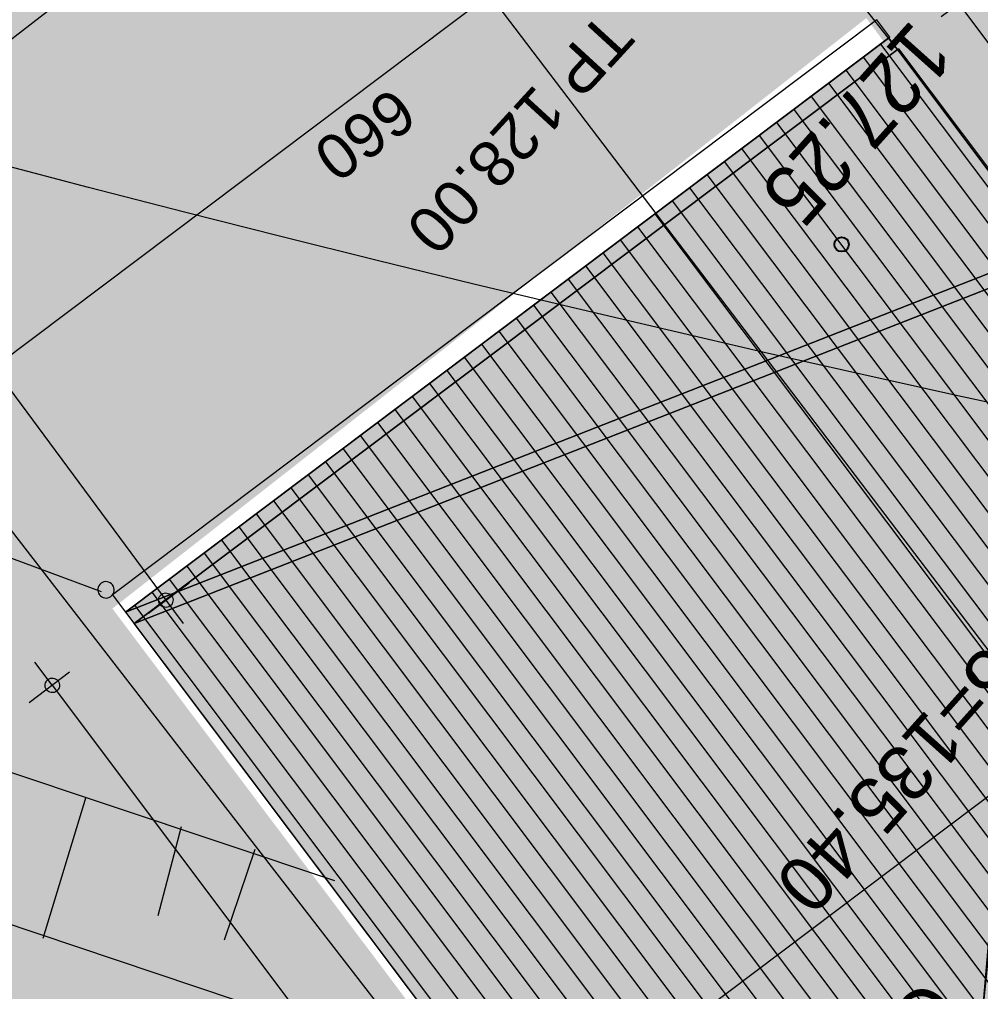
# Model space of a CAD drawing. Header units: metres. Extents: x -2858 to 512, y -1995 to 1252.
# Drawn here: x -535.87 to -529.23, y 381.16 to 387.87 of the extents above; entities that cross this region are included whole.
import ezdxf
from ezdxf.enums import TextEntityAlignment as Align
from ezdxf.lldxf.tags import DXFTag

# ---------------------------------------------------------------- set-up
doc = ezdxf.new("R2010")
doc.units = ezdxf.units.M
doc.header["$PDMODE"] = 33
doc.header["$PDSIZE"] = 0.1
for name, color, linetype in [('Calque commun', 7, 'Continuous'), ('Calque14', 7, 'Continuous'), ('Calque15', 7, 'Continuous'), ('Textes', 7, 'Continuous')]:
    doc.layers.add(name, color=color, linetype=linetype)
doc.styles.add('Arial12', font='arial.ttf', dxfattribs={"width": 0.9, "height": 0.41584})
doc.styles.add('Arial18', font='arial.ttf', dxfattribs={"height": 0.309252})
doc.styles.add('Arial22', font='arial.ttf', dxfattribs={"height": 0.966411})
doc.styles.add('Arial26', font='arial.ttf', dxfattribs={"height": 0.202684})
doc.styles.add('Arial9', font='arial.ttf', dxfattribs={"height": 0.316674})
tags = doc.linetypes.add('DASHDOT2', pattern=[0.5, 0.25, -0.125, 0, -0.125]).pattern_tags.tags
tags[10:11] = [DXFTag(74, 4), DXFTag(75, 0), DXFTag(340, '0'), DXFTag(46, 1.0), DXFTag(50, 0.0), DXFTag(44, 0.0), DXFTag(45, 0.0)]
tags[8:9] = [DXFTag(74, 4), DXFTag(75, 0), DXFTag(340, '0'), DXFTag(46, 1.0), DXFTag(50, 0.0), DXFTag(44, 0.0), DXFTag(45, 0.0)]
tags[6:7] = [DXFTag(74, 4), DXFTag(75, 0), DXFTag(340, '0'), DXFTag(46, 1.0), DXFTag(50, 0.0), DXFTag(44, 0.0), DXFTag(45, 0.0)]
tags[4:5] = [DXFTag(74, 4), DXFTag(75, 0), DXFTag(340, '0'), DXFTag(46, 1.0), DXFTag(50, 0.0), DXFTag(44, 0.0), DXFTag(45, 0.0)]
tags = doc.linetypes.add('HIDDEN', pattern=[0.375, 0.25, -0.125]).pattern_tags.tags
tags[6:7] = [DXFTag(74, 4), DXFTag(75, 0), DXFTag(340, '0'), DXFTag(46, 1.0), DXFTag(50, 0.0), DXFTag(44, 0.0), DXFTag(45, 0.0)]
tags[4:5] = [DXFTag(74, 4), DXFTag(75, 0), DXFTag(340, '0'), DXFTag(46, 1.0), DXFTag(50, 0.0), DXFTag(44, 0.0), DXFTag(45, 0.0)]
tags = doc.linetypes.add('HIDDENX2', pattern=[0.75, 0.5, -0.25]).pattern_tags.tags
tags[6:7] = [DXFTag(74, 4), DXFTag(75, 0), DXFTag(340, '0'), DXFTag(46, 1.0), DXFTag(50, 0.0), DXFTag(44, 0.0), DXFTag(45, 0.0)]
tags[4:5] = [DXFTag(74, 4), DXFTag(75, 0), DXFTag(340, '0'), DXFTag(46, 1.0), DXFTag(50, 0.0), DXFTag(44, 0.0), DXFTag(45, 0.0)]

# ---------------------------------------------------------------- blocks, each defined once
blk = doc.blocks.new('hatch4')
at = {"layer": 'Calque commun', "color": 6, "linetype": 'Continuous', "lineweight": 9}
for p, q in [((-18.3728, -11.5644), (-18.3728, -2.3644)), ((-18.2228, -11.5644), (-18.2228, -2.3644)), ((-18.0728, -11.5644), (-18.0728, -2.3644)), ((-17.9228, -11.5644), (-17.9228, -2.3644)), ((-17.7728, -11.5644), (-17.7728, -2.3644)), ((-17.6228, -11.5644), (-17.6228, -2.3644)), ((-17.4728, -11.5644), (-17.4728, -2.3644)), ((-17.3228, -11.5644), (-17.3228, -2.3644)), ((-17.1728, -11.5644), (-17.1728, -2.3644)), ((-17.0228, -11.5644), (-17.0228, -2.3644)), ((-16.8728, -11.5644), (-16.8728, -2.3644)), ((-16.7228, -11.5644), (-16.7228, -2.3644)), ((-16.5728, -11.5644), (-16.5728, -2.3644)), ((-16.4228, -11.5644), (-16.4228, -2.3644)), ((-16.2728, -11.5644), (-16.2728, -2.3644)), ((-16.1228, -11.5644), (-16.1228, -2.3644)), ((-15.9728, -11.5644), (-15.9728, -2.3644)), ((-15.8228, -11.5644), (-15.8228, -2.3644)), ((-15.6728, -11.5644), (-15.6728, -2.3644)), ((-15.5228, -11.5644), (-15.5228, -2.3644)), ((-15.3728, -11.5644), (-15.3728, -2.3644)), ((-15.2228, -11.5644), (-15.2228, -2.3644)), ((-15.0728, -11.5644), (-15.0728, -2.3644)), ((-14.9228, -11.5644), (-14.9228, -2.3644)), ((-14.7728, -11.5644), (-14.7728, -2.3644)), ((-14.6228, -11.5644), (-14.6228, -2.3644)), ((-14.4728, -11.5644), (-14.4728, -2.3644)), ((-14.3228, -11.5644), (-14.3228, -2.3644)), ((-14.1728, -11.5644), (-14.1728, -2.3644)), ((-14.0228, -11.5644), (-14.0228, -2.3644)), ((-13.8728, -11.5644), (-13.8728, -2.3644)), ((-13.7228, -11.5644), (-13.7228, -2.3644)), ((-13.5728, -11.5644), (-13.5728, -2.3644)), ((-13.4228, -11.5644), (-13.4228, -2.3644)), ((-13.2728, -11.5644), (-13.2728, -2.3644)), ((-13.1228, -11.5644), (-13.1228, -2.3644)), ((-12.9728, -11.5644), (-12.9728, -2.3644)), ((-12.8228, -11.5644), (-12.8228, -2.3644)), ((-12.6728, -11.5644), (-12.6728, -2.3644)), ((-12.5228, -11.5644), (-12.5228, -2.3644)), ((-12.3728, -11.5644), (-12.3728, -2.3644)), ((-12.2228, -11.5644), (-12.2228, -2.3644)), ((-12.0728, -11.5644), (-12.0728, -2.3644)), ((-11.9228, -11.5644), (-11.9228, -2.3644))]:
    blk.add_line(p, q, dxfattribs=at)
at = {"layer": 'Calque commun', "color": 6, "linetype": 'Continuous', "lineweight": 18}
mesh = blk.add_polyface(dxfattribs=at)
corners = [(-18.4444, -11.5644), (-11.8444, -11.5644), (-18.4444, -9.729), (-18.4539, -2.3644), (-25.0539, -0.529), (-25.0539, -9.729), (-11.8444, -2.3644), (-18.4539, -0.529)]
mesh.append_faces([[corners[k] for k in face] for face in [(6, 2, 1)]], dxfattribs={"vtx0": -1, "vtx1": -1, "color": 6})
mesh.append_faces([[corners[k] for k in face] for face in [(3, 4, 5), (3, 5, 2)]], dxfattribs={"vtx0": -1, "vtx2": -1, "color": 6})
mesh.append_faces([[corners[k] for k in face] for face in [(0, 1, 2)]], dxfattribs={"vtx1": -1, "color": 6})
mesh.append_faces([[corners[k] for k in face] for face in [(6, 3, 2)]], dxfattribs={"vtx1": -1, "vtx2": -1, "color": 6})
mesh.append_faces([[corners[k] for k in face] for face in [(3, 7, 4)]], dxfattribs={"vtx2": -1, "color": 6})
blk = doc.blocks.new('toitvilladouble2')
at = {"layer": 'Calque commun', "linetype": 'Continuous', "lineweight": 9}
for color, points in [(23, [(-25.0634, -0.529), (-25.0539, -5.129), (-18.4539, -5.129), (-18.4539, -6.9644), (-11.8444, -6.9644), (-11.8444, -2.3644), (-18.4539, -2.3644), (-18.4539, -0.529)]), (17, [(-11.8444, -6.9644), (-18.4539, -6.9644), (-18.4539, -5.129), (-25.0539, -5.129), (-25.0539, -9.729), (-18.4539, -9.729), (-18.4539, -11.6394), (-18.4444, -11.5644), (-11.8444, -11.5644)])]:
    blk.add_hatch(color=color, dxfattribs=at).paths.add_polyline_path(points)
at = {"layer": 'Calque commun', "color": 6, "linetype": 'Continuous', "lineweight": 18}
blk.add_line((-11.8444, -6.9644), (-18.4539, -6.9644), dxfattribs=at)
at = {"layer": 'Calque commun', "color": 16, "linetype": 'HIDDEN', "lineweight": 18}
blk.add_line((-18.4539, -11.4644), (-11.8444, -11.4644), dxfattribs=at)
at = {"layer": 'Calque commun', "color": 0, "linetype": 'ByBlock', "lineweight": -2}
blk.add_blockref('hatch4', (0, 0), dxfattribs=at)
at = {"layer": 'Calque commun', "color": 9, "linetype": 'Continuous', "lineweight": 18}
mesh = blk.add_polyface(dxfattribs=at)
corners = [(-18.4539, -11.4644), (-18.4539, -9.629), (-11.8444, -11.4644), (-18.4539, -0.629), (-18.4539, -2.4644), (-25.0539, -0.629), (-11.8444, -2.4644), (-25.0634, -9.629)]
mesh.append_faces([[corners[k] for k in face] for face in [(6, 1, 4), (5, 4, 7)]], dxfattribs={"vtx0": -1, "vtx1": -1, "color": 9})
mesh.append_faces([[corners[k] for k in face] for face in [(4, 1, 7)]], dxfattribs={"vtx0": -1, "vtx2": -1, "color": 9})
mesh.append_faces([[corners[k] for k in face] for face in [(0, 1, 2), (3, 4, 5)]], dxfattribs={"vtx1": -1, "color": 9})
mesh.append_faces([[corners[k] for k in face] for face in [(6, 2, 1)]], dxfattribs={"vtx1": -1, "vtx2": -1, "color": 9})
at = {"layer": 'Calque commun', "color": 16, "linetype": 'Continuous', "lineweight": 9}
mesh = blk.add_polyface(dxfattribs=at)
corners = [(-11.8444, -11.7144), (-11.8444, -11.5644), (-18.4539, -11.5644), (-18.4539, -11.7144)]
mesh.append_faces([[corners[k] for k in face] for face in [(0, 1, 2, 3)]], dxfattribs={"color": 16})
blk = doc.blocks.new('PointTopo_SPE')
at = {"layer": 'Calque commun', "color": 1, "linetype": 'ByBlock', "lineweight": -2}
blk.add_point((0, 0), dxfattribs=at)
blk = doc.blocks.new('geometrebondepartleger')
at = {"layer": 'Calque commun', "color": 3, "linetype": 'HIDDEN', "lineweight": 18}
blk.add_line((127.6994, 67.7265), (142.0277, 145.8978), dxfattribs=at)
at = {"layer": 'Calque14', "color": 0, "linetype": 'ByBlock', "lineweight": -2}
blk.add_blockref('PointTopo_SPE', (130.5271, 115.0457, 206.2496), dxfattribs=at)
at = {"layer": 'Calque15', "color": 1, "linetype": 'ByBlock', "lineweight": -2, "style": 'Arial12', "width": 0.9}
blk.add_text('127.25', height=0.41584, dxfattribs=at).set_placement((129.037, 114.7822, 206.2496), align=Align.TOP_LEFT)
blk = doc.blocks.new('new71')
at = {"layer": 'Calque commun', "color": 1, "linetype": 'Continuous', "lineweight": 9}
blk.add_arc((0, 0), 0.5, 0, 359.99941, dxfattribs=at)
blk = doc.blocks.new('new72')
at = {"layer": 'Calque commun', "color": 1, "linetype": 'Continuous', "lineweight": 9}
blk.add_arc((0, 0), 0.5, 0, 359.99941, dxfattribs=at)
blk = doc.blocks.new('DimLine4399')
at = {"layer": 'Calque commun', "color": 1, "linetype": 'Continuous', "lineweight": 9}
for p, q in [((58.8754, 105.0144), (58.9143, 105.2106)), ((59.0225, 104.9852), (58.6792, 105.0533)), ((58.5182, 103.2141), (58.8754, 105.0144)), ((58.6653, 103.1849), (58.322, 103.253)), ((58.5182, 103.2141), (58.4793, 103.0179))]:
    blk.add_line(p, q, dxfattribs=at)
at = {"layer": 'Calque commun', "color": 1, "linetype": 'Continuous', "lineweight": 9, "xscale": 0.1000000119354315, "yscale": 0.1000000119354315, "zscale": 0.1000000014901161, "rotation": 78.77771882493364}
for name, p in [('new72', (58.8754, 105.0144)), ('new71', (58.5182, 103.2141))]:
    blk.add_blockref(name, p, dxfattribs=at)
at = {"layer": 'Calque commun', "color": 1, "linetype": 'Continuous', "lineweight": 9, "style": 'Arial18'}
blk.add_text('184', height=0.30925, rotation=78.77772, dxfattribs=at).set_placement((58.687, 104.1162), align=Align.BOTTOM_CENTER)
blk = doc.blocks.new('new77')
at = {"layer": 'Calque commun', "color": 1, "linetype": 'Continuous', "lineweight": 9}
blk.add_arc((0, 0), 0.5, 0, 359.99941, dxfattribs=at)
blk = doc.blocks.new('new78')
at = {"layer": 'Calque commun', "color": 1, "linetype": 'Continuous', "lineweight": 9}
blk.add_arc((0, 0), 0.5, 0, 359.99941, dxfattribs=at)
blk = doc.blocks.new('DimLine4417')
at = {"layer": 'Calque commun', "color": 1, "linetype": 'Continuous', "lineweight": 9}
for p, q in [((58.667, 101.3015), (58.5989, 100.9582)), ((58.6378, 101.1544), (58.4417, 101.1933)), ((58.6378, 101.1544), (65.1209, 99.8681)), ((65.1501, 100.0152), (65.082, 99.6719)), ((65.1209, 99.8681), (65.3171, 99.8291))]:
    blk.add_line(p, q, dxfattribs=at)
at = {"layer": 'Calque commun', "color": 1, "linetype": 'Continuous', "lineweight": 9, "xscale": 0.099999998232408, "yscale": 0.099999998232408, "zscale": 0.099999998232408, "rotation": 348.7776487218689}
for name, p in [('new77', (58.6378, 101.1544)), ('new78', (65.1209, 99.8681))]:
    blk.add_blockref(name, p, dxfattribs=at)
at = {"layer": 'Calque commun', "color": 1, "linetype": 'Continuous', "lineweight": 9, "style": 'Arial18'}
blk.add_text('660', height=0.30925, rotation=348.77764, dxfattribs=at).set_placement((61.8813, 100.521), align=Align.BOTTOM_CENTER)
blk = doc.blocks.new('new79')
at = {"layer": 'Calque commun', "color": 1, "linetype": 'Continuous', "lineweight": 9}
blk.add_arc((0, 0), 0.5, 0, 359.99941, dxfattribs=at)
blk = doc.blocks.new('DimLine4423')
at = {"layer": 'Calque commun', "color": 1, "linetype": 'Continuous', "lineweight": 9}
for p, q in [((66.2053, 101.6889), (67.9568, 110.5168)), ((66.0582, 101.7181), (66.4015, 101.65)), ((66.2053, 101.6889), (66.1664, 101.4927))]:
    blk.add_line(p, q, dxfattribs=at)
at = {"layer": 'Calque commun', "color": 1, "linetype": 'Continuous', "lineweight": 9, "xscale": 0.1000000100067164, "yscale": 0.1000000100067164, "zscale": 0.1000000100067164, "rotation": 78.7776805249605}
blk.add_blockref('new79', (66.2053, 101.6889), dxfattribs=at)
blk = doc.blocks.new('new94')
at = {"layer": 'Calque commun', "color": 1, "linetype": 'Continuous', "lineweight": 9}
blk.add_arc((0, 0), 0.5, 0, 359.99941, dxfattribs=at)
blk = doc.blocks.new('DimLine4465')
at = {"layer": 'Calque commun', "color": 1, "linetype": 'Continuous', "lineweight": 9}
for p, q in [((65.2435, 101.8812), (65.2839, 102.0771)), ((63.6487, 94.1473), (65.2435, 101.8812)), ((65.3904, 101.8509), (65.0476, 101.9216))]:
    blk.add_line(p, q, dxfattribs=at)
at = {"layer": 'Calque commun', "color": 1, "linetype": 'Continuous', "lineweight": 9, "xscale": 0.1000000085611148, "yscale": 0.1000000085611148, "zscale": 0.1000000085611148, "rotation": 78.3486176605272}
blk.add_blockref('new94', (65.2435, 101.8812), dxfattribs=at)
blk = doc.blocks.new('pattern')
at = {"layer": 'Calque commun', "color": 7, "linetype": 'Continuous', "lineweight": 9}
mesh = blk.add_polyface(dxfattribs=at)
corners = [(70.8497, 113.5412), (53.8349, 19.1692), (74.7282, 106.3237), (76.0435, 113.5984), (74.769, 106.1763), (58.8077, 18.2701), (114.1703, 105.207), (114.1703, 98.5387)]
mesh.append_faces([[corners[k] for k in face] for face in [(3, 4, 6)]], dxfattribs={"vtx0": -1, "vtx1": -1, "color": 7})
mesh.append_faces([[corners[k] for k in face] for face in [(3, 2, 4)]], dxfattribs={"vtx0": -1, "vtx2": -1, "color": 7})
mesh.append_faces([[corners[k] for k in face] for face in [(5, 2, 1)]], dxfattribs={"vtx1": -1, "color": 7})
mesh.append_faces([[corners[k] for k in face] for face in [(0, 1, 2), (3, 0, 2)]], dxfattribs={"vtx1": -1, "vtx2": -1, "color": 7})
mesh.append_faces([[corners[k] for k in face] for face in [(4, 7, 6)]], dxfattribs={"vtx2": -1, "color": 7})

msp = doc.modelspace()

# ---------------------------------------------------------------- hatches: boundary and pattern name
at = {"layer": 'Calque commun', "linetype": 'Continuous', "lineweight": 9}
msp.add_hatch(color=61, dxfattribs=at).paths.add_polyline_path([(-531.0065, 373.1997), (-529.3614, 374.4526), (-530.3209, 375.7191), (-529.565, 376.269), (-535.2292, 383.8021), (-530.0175, 387.8811), (-528.8885, 386.3671), (-522.8363, 390.9321), (-526.7274, 395.9363), (-538.1145, 387.085), (-538.2318, 387.2151), (-534.7643, 389.9523), (-536.5669, 392.3063), (-540.0713, 389.5888), (-545.8649, 397.0645), (-540.6483, 401.162), (-544.6174, 406.4343), (-552.3184, 400.5496)])

# ---------------------------------------------------------------- linework, layer by layer
at = {"layer": 'Calque commun', "color": 7, "linetype": 'DASHDOT2', "lineweight": 18}
msp.add_line((-504.4822, 351.074), (-563.2854, 428.3307), dxfattribs=at)
at = {"layer": 'Calque commun', "color": 7, "linetype": 'Continuous', "lineweight": 9}
for p, q in [((-537.5803, 386.4612), (-527.5001, 394.2487)), ((-529.8027, 387.6644), (-532.6699, 391.3212)), ((-535.3053, 383.9175), (-536.1697, 384.2395)), ((-536.2691, 382.7847), (-533.6944, 381.9232)), ((-535.4133, 382.4983), (-535.7091, 381.5236)), ((-532.7005, 380.5362), (-538.0445, 382.3242)), ((-534.7543, 382.2941), (-534.9161, 381.6793)), ((-534.2441, 382.1378), (-534.4556, 381.5108))]:
    msp.add_line(p, q, dxfattribs=at)
at = {"layer": 'Calque commun', "color": 3, "linetype": 'HIDDENX2', "lineweight": 18, "extrusion": (0, 0, -1)}
msp.add_arc((494.5277, 544.1418), 162.6468, 258.823451, 321.396966, dxfattribs=at)
msp.add_arc((494.5277, 544.1418), 162.6468, 258.823451, 321.396966, dxfattribs=at)
msp.add_arc((494.5277, 544.1418), 162.6468, 258.823451, 321.396966, dxfattribs=at)
at = {"layer": 'Calque commun', "color": 7, "linetype": 'Continuous', "lineweight": 18}
msp.add_arc((-535.2737, 383.9315), 0.0566, 318.16176, 318.16117, dxfattribs=at)
at = {"layer": 'Calque commun', "color": 43, "linetype": 'Continuous', "lineweight": 9, "true_color": 0xdfbd75}
msp.add_trace([(-535.2849, 384.3282), (-535.06, 384.0349), (-534.5475, 384.8939), (-534.3225, 384.6007)], dxfattribs=at)

# ---------------------------------------------------------------- block references
at = {"layer": 'Calque commun', "color": 0, "linetype": 'ByBlock', "lineweight": -2}
for name, p, rotation in [('geometrebondepartleger', (-528.8356, 560.3039), 228.1617603435354), ('pattern', (-567.2453, 500.4263), 228.1617603435354), ('toitvilladouble2', (-537.6551, 367.4167), 216.9394415829903)]:
    msp.add_blockref(name, p, dxfattribs=dict(at, rotation=rotation))
at = {"layer": 'Calque commun', "color": 1, "linetype": 'Continuous', "lineweight": 9, "rotation": 228.1617603435354}
for name in ['DimLine4465', 'DimLine4417', 'DimLine4399', 'DimLine4423']:
    msp.add_blockref(name, (-567.2453, 500.4263), dxfattribs=at)

# ---------------------------------------------------------------- texts
at = {"layer": 'Textes', "color": 5, "linetype": 'ByBlock', "lineweight": -2}
for s, height, rotation, style, p in [('CA MURET 128.00', 0.202714, 227.49395, 'Arial26', (-534.6803, 389.6225)), ('TP 128.00', 0.31667, 227.49371, 'Arial9', (-531.9098, 388.0066))]:
    msp.add_text(s, height=height, rotation=rotation, dxfattribs=dict(at, style=style)).set_placement(p, align=Align.BOTTOM_LEFT)
at = {"layer": 'Textes', "color": 1, "linetype": 'ByBlock', "lineweight": -2, "style": 'Arial22'}
for s, height, p in [('AUTORISE  128.15+7.25=135.40', 0.377519, (-525.5137, 387.8466)), ('CF 135.20', 0.37752, (-529.7039, 381.3355))]:
    msp.add_text(s, height=height, rotation=228.16176, dxfattribs=at).set_placement(p, align=Align.BOTTOM_LEFT)

doc.saveas('drawing.dxf')
